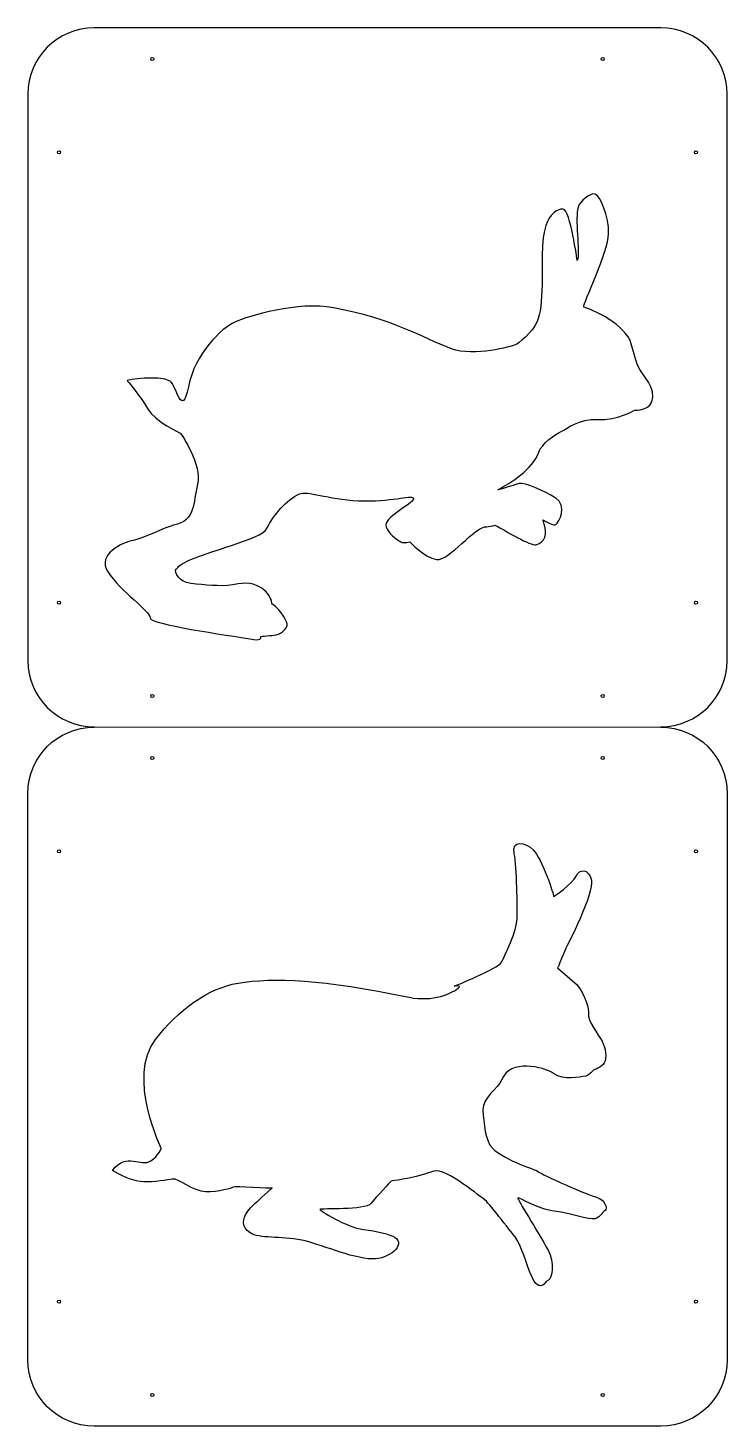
# Model space of a CAD drawing. Extents: x 0 to 127, y 0 to 254.
import ezdxf

# ---------------------------------------------------------------- set-up
doc = ezdxf.new("R2010")
doc.units = 0
doc.layers.get('0').update_dxf_attribs({"linetype": 'CONTINUOUS'})

msp = doc.modelspace()

# ---------------------------------------------------------------- linework, layer by layer
at = {"color": 7}
for points in [[(114.976281, 254.000006), (12.023712, 254.000006)], [(0, 241.98089), (0, 139.067659)], [(127, 139.067659), (127, 241.98089)], [(110.582459, 193.259845), (109.418995, 197.231885)], [(69.375573, 160.633098), (69.375573, 160.633098)], [(12.023712, 126.953922), (114.976281, 127.048545)], [(0, 12.01915), (0, 114.932325)], [(127, 114.932325), (127, 12.01915)], [(96.230292, 83.263043), (99.768755, 80.164785)], [(114.976281, 0.000006), (12.023712, 0.000006)]]:
    msp.add_lwpolyline(points, dxfattribs=at)
for points in [[(22.86, 248.355561), (22.86, 248.355561)], [(104.704444, 248.355561), (104.704444, 248.355561)], [(5.926667, 231.422228), (5.926667, 231.422228)], [(121.637778, 231.422228), (121.637778, 231.422228)], [(5.926667, 149.577781), (5.926667, 149.577781)], [(121.637778, 149.577781), (121.637778, 149.577781)], [(22.86, 132.64445), (22.86, 132.64445)], [(104.704444, 132.64445), (104.704444, 132.64445)], [(22.86, 121.355561), (22.86, 121.355561)], [(104.704444, 121.355561), (104.704444, 121.355561)], [(5.926667, 104.422228), (5.926667, 104.422228)], [(121.637778, 104.422228), (121.637778, 104.422228)], [(5.926667, 22.577782), (5.926667, 22.577782)], [(121.637778, 22.577781), (121.637778, 22.577781)], [(22.86, 5.64445), (22.86, 5.64445)], [(104.704444, 5.64445), (104.704444, 5.64445)]]:
    msp.add_lwpolyline(points, close=True, dxfattribs=at)
for points in [[(12.023712, 254.000006), (5.361991, 254.000006), (0, 248.640087), (0, 241.98089)], [(127, 241.98089), (127, 248.640087), (121.638006, 254.000006), (114.976281, 254.000006)], [(22.295556, 248.355561), (22.295556, 248.51143), (22.421912, 248.637786), (22.577778, 248.637786)], [(22.577778, 248.073333), (22.421912, 248.073333), (22.295556, 248.19969), (22.295556, 248.355561)], [(22.577778, 248.637786), (22.733643, 248.637786), (22.86, 248.51143), (22.86, 248.355561)], [(22.86, 248.355561), (22.86, 248.19969), (22.733643, 248.073333), (22.577778, 248.073333)], [(104.14, 248.355561), (104.14, 248.51143), (104.266357, 248.637786), (104.422222, 248.637786)], [(104.422222, 248.073333), (104.266357, 248.073333), (104.14, 248.19969), (104.14, 248.355561)], [(104.422222, 248.637786), (104.578088, 248.637786), (104.704444, 248.51143), (104.704444, 248.355561)], [(104.704444, 248.355561), (104.704444, 248.19969), (104.578088, 248.073333), (104.422222, 248.073333)], [(5.362222, 231.422228), (5.362222, 231.578096), (5.488577, 231.704453), (5.644444, 231.704453)], [(5.644444, 231.14), (5.488577, 231.14), (5.362222, 231.266357), (5.362222, 231.422228)], [(5.644444, 231.704453), (5.800311, 231.704453), (5.926667, 231.578096), (5.926667, 231.422228)], [(5.926667, 231.422228), (5.926667, 231.266357), (5.800311, 231.14), (5.644444, 231.14)], [(121.073333, 231.422228), (121.073333, 231.578096), (121.19969, 231.704453), (121.355556, 231.704453)], [(121.355556, 231.14), (121.19969, 231.14), (121.073333, 231.266357), (121.073333, 231.422228)], [(121.355556, 231.704453), (121.511421, 231.704453), (121.637778, 231.578096), (121.637778, 231.422228)], [(121.637778, 231.422228), (121.637778, 231.266357), (121.511421, 231.14), (121.355556, 231.14)], [(103.034196, 223.813794), (102.110872, 224.140923), (100.226146, 222.307423), (100.006938, 221.649378)], [(105.488399, 216.589503), (105.557822, 219.804729), (103.95752, 223.486665), (103.034196, 223.813794)], [(97.236966, 221.078743), (95.936339, 221.203389), (94.86302, 219.687236), (94.86302, 219.687236)], [(99.775634, 211.767244), (99.775634, 211.767244), (98.537698, 220.954098), (97.236966, 221.078743)], [(100.006938, 221.649378), (99.232768, 219.326132), (100.407277, 213.377329), (99.775634, 211.767244)], [(94.86302, 219.687236), (94.86302, 219.687236), (93.320675, 217.875089), (93.413239, 212.615781)], [(100.980541, 203.298707), (100.800673, 203.912573), (105.418871, 213.374173), (105.488399, 216.589503)], [(93.413239, 212.615781), (93.445426, 210.78186), (93.454472, 209.022727), (93.413239, 207.421794)], [(93.413239, 207.421794), (93.337189, 204.431667), (93.087583, 201.993557), (92.49265, 200.651697)], [(55.517928, 203.177111), (49.183092, 204.410945), (39.957109, 201.632979), (37.581374, 200.563867)], [(104.89862, 201.491188), (102.979078, 202.629723), (100.980541, 203.298707), (100.980541, 203.298707)], [(76.936564, 195.730668), (71.361172, 197.821453), (66.785048, 200.982613), (55.517928, 203.177111)], [(109.418995, 197.231885), (108.438134, 198.959462), (106.818057, 200.352548), (104.89862, 201.491188)], [(37.581374, 200.563867), (35.205745, 199.494755), (30.335521, 194.862146), (29.147653, 188.80416)], [(92.49265, 200.651697), (91.579213, 198.591311), (89.110284, 196.643999), (88.516297, 196.406384)], [(88.516297, 196.406384), (87.922416, 196.168874), (81.105512, 194.167181), (76.936564, 195.730668)], [(113.53514, 186.940787), (113.652843, 189.515008), (110.778526, 191.570766), (110.582459, 193.260161)], [(25.810938, 189.83814), (23.615914, 191.030109), (18.011595, 189.966256), (18.011595, 189.966256)], [(18.011595, 189.966256), (18.011595, 189.966256), (20.292452, 187.314829), (21.726349, 184.842323)], [(29.147653, 188.80416), (27.959786, 182.746173), (26.940112, 189.224904), (25.810938, 189.83814)], [(110.227982, 184.584301), (110.227982, 184.584301), (113.417437, 184.366461), (113.53514, 186.940787)], [(21.726349, 184.842323), (23.080306, 182.507822), (27.746995, 180.358868), (27.746995, 180.358868)], [(96.995038, 180.743534), (97.748591, 181.094961), (100.150728, 183.120215), (103.538143, 182.868505)], [(103.538143, 182.868505), (107.019699, 182.609852), (110.227982, 184.584301), (110.227982, 184.584301)], [(27.746995, 180.358868), (27.746995, 180.358868), (31.718088, 174.46634), (30.810647, 171.105222)], [(92.792956, 176.926013), (93.331825, 178.490236), (95.789289, 180.180999), (96.995038, 180.743534)], [(85.344724, 170.072609), (87.689113, 171.366609), (91.697863, 173.747077), (92.792956, 176.926013)], [(30.810647, 171.105222), (29.903206, 167.744103), (30.601642, 164.475233), (26.426382, 163.648049)], [(89.234403, 171.238282), (88.68165, 171.091021), (86.833529, 170.418461), (85.344724, 170.072609)], [(95.875016, 168.592114), (93.724485, 169.973313), (90.183814, 171.491255), (89.234403, 171.238282)], [(43.355884, 162.994212), (44.662506, 165.607457), (46.919275, 168.241423), (49.322779, 169.340513)], [(49.322779, 169.340513), (50.776136, 170.00508), (54.288196, 168.36407), (60.075223, 168.114884)], [(60.075223, 168.114884), (66.033388, 167.858335), (69.425326, 169.185679), (70.019312, 168.591798)], [(70.019312, 168.591798), (70.613193, 167.997917), (64.977214, 165.284746), (65.023496, 163.706112)], [(95.875016, 163.774798), (96.5075, 164.15431), (98.025547, 167.210915), (95.875016, 168.592114)], [(26.426382, 163.648049), (25.008894, 163.367202), (20.595283, 161.080139), (19.089438, 160.865034)], [(28.259462, 156.78886), (32.787831, 159.113579), (42.413942, 161.110118), (43.355884, 162.994212)], [(65.023496, 163.706112), (65.05158, 162.748918), (66.169393, 161.582088), (67.713526, 160.631836)], [(74.215188, 157.44985), (76.520658, 157.070338), (81.148007, 163.498474), (83.351552, 163.395287)], [(83.351552, 163.395287), (83.795227, 163.374565), (84.294651, 163.496897), (84.822054, 163.698223)], [(84.822054, 163.698223), (86.967747, 162.534654), (91.277013, 159.884488), (92.308784, 160.119685)], [(92.308784, 160.119685), (93.994182, 160.50393), (94.28418, 162.2334), (93.851024, 163.648365)], [(93.851024, 163.648365), (93.761405, 163.940993), (93.674101, 164.267701), (93.57228, 164.615762)], [(93.57228, 164.615762), (94.617831, 164.039131), (95.542943, 163.575576), (95.875016, 163.774798)], [(19.089438, 160.865034), (17.318418, 160.611956), (12.511411, 158.334991), (14.442103, 155.306892)], [(67.713526, 160.631836), (67.984275, 160.465221), (68.574265, 160.487415), (69.375573, 160.633098)], [(69.375573, 160.633098), (69.375573, 160.633098), (71.909507, 157.829361), (74.215188, 157.44985)], [(14.442103, 155.306892), (16.882211, 151.479799), (22.299509, 148.018123), (22.180648, 146.830255)], [(26.78391, 155.476137), (27.165105, 155.992811), (27.653589, 156.477824), (28.259462, 156.78886)], [(30.528432, 152.940204), (27.771398, 153.111552), (26.963463, 154.332027), (26.78391, 155.476137)], [(38.183881, 152.981857), (35.565376, 152.417113), (33.256014, 152.770749), (30.528432, 152.940204)], [(44.294144, 149.379232), (44.531655, 150.329483), (42.365556, 153.883829), (38.183881, 152.981857)], [(5.362222, 149.577781), (5.362222, 149.733652), (5.488576, 149.860008), (5.644444, 149.860008)], [(5.644444, 149.860008), (5.80031, 149.860008), (5.926667, 149.733652), (5.926667, 149.577781)], [(121.073333, 149.577781), (121.073333, 149.733652), (121.199687, 149.860008), (121.355556, 149.860008)], [(121.355556, 149.860008), (121.511421, 149.860008), (121.637778, 149.733652), (121.637778, 149.577781)], [(5.644444, 149.295556), (5.488576, 149.295556), (5.362222, 149.421912), (5.362222, 149.577781)], [(5.926667, 149.577781), (5.926667, 149.421912), (5.80031, 149.295556), (5.644444, 149.295556)], [(47.072321, 145.435908), (47.221265, 146.031893), (46.147209, 148.124256), (44.294144, 149.379232)], [(121.355556, 149.295556), (121.199687, 149.295556), (121.073333, 149.421912), (121.073333, 149.577781)], [(121.637778, 149.577781), (121.637778, 149.421912), (121.511421, 149.295556), (121.355556, 149.295556)], [(22.180648, 146.830255), (22.061893, 145.642388), (35.955933, 143.750194), (41.01423, 142.906917)], [(45.093559, 143.750194), (46.302989, 143.935427), (46.975129, 145.04714), (47.072321, 145.435908)], [(41.01423, 142.906917), (42.589077, 142.644267), (42.287929, 143.455358), (42.287929, 143.455358)], [(42.287929, 143.455358), (42.287929, 143.455358), (44.310553, 143.630387), (45.093559, 143.750194)], [(0, 139.067659), (0, 132.40849), (5.361991, 127.048545), (12.023712, 127.048545)], [(114.976281, 127.048545), (121.637998, 127.048545), (127, 132.40849), (127, 139.067659)], [(22.295556, 132.64445), (22.295556, 132.800319), (22.421911, 132.926675), (22.577777, 132.926675)], [(22.577777, 132.362222), (22.421911, 132.362222), (22.295556, 132.488579), (22.295556, 132.64445)], [(22.577777, 132.926675), (22.733645, 132.926675), (22.86, 132.800319), (22.86, 132.64445)], [(22.86, 132.64445), (22.86, 132.488579), (22.733645, 132.362222), (22.577777, 132.362222)], [(104.14, 132.64445), (104.14, 132.800319), (104.266357, 132.926675), (104.422222, 132.926675)], [(104.422222, 132.362222), (104.266357, 132.362222), (104.14, 132.488579), (104.14, 132.64445)], [(104.422222, 132.926675), (104.578088, 132.926675), (104.704444, 132.800319), (104.704444, 132.64445)], [(104.704444, 132.64445), (104.704444, 132.488579), (104.578088, 132.362222), (104.422222, 132.362222)], [(0, 114.932325), (0, 121.591493), (5.361991, 126.953922), (12.023712, 126.953922)], [(114.976281, 126.953922), (121.637998, 126.953922), (127, 121.591493), (127, 114.932325)], [(22.295556, 121.355561), (22.295556, 121.51143), (22.421911, 121.637786), (22.577777, 121.637786)], [(22.577777, 121.073333), (22.421911, 121.073333), (22.295556, 121.19969), (22.295556, 121.355561)], [(22.577777, 121.637786), (22.733645, 121.637786), (22.86, 121.51143), (22.86, 121.355561)], [(22.86, 121.355561), (22.86, 121.19969), (22.733645, 121.073333), (22.577777, 121.073333)], [(104.14, 121.355561), (104.14, 121.51143), (104.266357, 121.637786), (104.422222, 121.637786)], [(104.422222, 121.073333), (104.266357, 121.073333), (104.14, 121.19969), (104.14, 121.355561)], [(104.422222, 121.637786), (104.578088, 121.637786), (104.704444, 121.51143), (104.704444, 121.355561)], [(104.704444, 121.355561), (104.704444, 121.19969), (104.578088, 121.073333), (104.422222, 121.073333)], [(5.362222, 104.422228), (5.362222, 104.578096), (5.488577, 104.704453), (5.644444, 104.704453)], [(5.644444, 104.14), (5.488577, 104.14), (5.362222, 104.266357), (5.362222, 104.422228)], [(5.644444, 104.704453), (5.800311, 104.704453), (5.926667, 104.578096), (5.926667, 104.422228)], [(5.926667, 104.422228), (5.926667, 104.266357), (5.800311, 104.14), (5.644444, 104.14)], [(88.330286, 104.000494), (87.78174, 106.52412), (90.325878, 106.168801), (91.807109, 104.68757)], [(91.807109, 104.68757), (93.288341, 103.206338), (95.654188, 96.355564), (95.489677, 96.191053)], [(121.073333, 104.422228), (121.073333, 104.578096), (121.19969, 104.704453), (121.355556, 104.704453)], [(121.355556, 104.14), (121.19969, 104.14), (121.073333, 104.266357), (121.073333, 104.422228)], [(121.355556, 104.704453), (121.511421, 104.704453), (121.637778, 104.578096), (121.637778, 104.422228)], [(121.637778, 104.422228), (121.637778, 104.266357), (121.511421, 104.14), (121.355556, 104.14)], [(88.875045, 92.163685), (88.875045, 94.200405), (88.878937, 101.476867), (88.330286, 104.000494)], [(95.489677, 96.191053), (95.32506, 96.026436), (99.028139, 98.618644), (99.583627, 99.914643)], [(102.360962, 99.174027), (102.91645, 96.95218), (97.87614, 86.974326), (97.711524, 86.809815)], [(99.583627, 99.914643), (100.139115, 101.210746), (101.805474, 101.395874), (102.360962, 99.174027)], [(86.026183, 84.250531), (86.581672, 85.361507), (88.875045, 90.126966), (88.875045, 92.163685)], [(97.711524, 86.809815), (97.711524, 86.809815), (96.120583, 82.933916), (96.230292, 83.263043)], [(77.407651, 79.905291), (77.407651, 79.905291), (85.470695, 83.13966), (86.026183, 84.250531)], [(38.159225, 80.460042), (44.742511, 81.557239), (53.398385, 81.191507), (69.247098, 77.899811)], [(23.163887, 70.219329), (27.252998, 75.544588), (32.641895, 79.540505), (38.159225, 80.460042)], [(69.247098, 77.899811), (73.465799, 77.023611), (77.197068, 78.569532), (78.390615, 79.789481)], [(78.390615, 79.789481), (78.653791, 80.058547), (77.407651, 79.905291), (77.407651, 79.905291)], [(99.768755, 80.164785), (101.250091, 78.160989), (102.036673, 75.770844), (101.826091, 74.869293)], [(101.826091, 74.869293), (101.570909, 73.77683), (103.636555, 71.083959), (104.29481, 69.931855)], [(24.207859, 50.478517), (24.207859, 50.478517), (17.921619, 63.392221), (23.163887, 70.219329)], [(104.29481, 69.931855), (104.95317, 68.779751), (105.200042, 66.804776), (104.706298, 65.981904)], [(95.462223, 64.061731), (93.690783, 65.242656), (87.562217, 66.804776), (86.026183, 62.854825)], [(101.332347, 63.567987), (100.157733, 63.374024), (97.437198, 62.745116), (95.462223, 64.061731)], [(102.731323, 64.665184), (102.731323, 64.665184), (101.98387, 63.675593), (101.332347, 63.567987)], [(104.706298, 65.981904), (104.212554, 65.158928), (102.731323, 64.665184), (102.731323, 64.665184)], [(86.026183, 62.854825), (85.450815, 61.375382), (82.535581, 59.734793), (82.657492, 57.418489)], [(82.657492, 57.418489), (82.779508, 55.10208), (83.091279, 51.655971), (84.364347, 50.469366)], [(15.361493, 46.446206), (17.921619, 49.859812), (20.583144, 47.001378), (22.310511, 48.153061)], [(22.310511, 48.153061), (23.77344, 49.128347), (24.207859, 50.478517), (24.207859, 50.478517)], [(84.364347, 50.469366), (86.729668, 48.264559), (92.547935, 46.402238), (92.509648, 46.36395)], [(21.700958, 44.373723), (19.872296, 44.373723), (18.531173, 44.617544), (15.361493, 46.446206)], [(73.757901, 46.324295), (69.003277, 44.617544), (66.086465, 44.628168), (65.970655, 44.512358)], [(82.84041, 41.220768), (82.773302, 41.153659), (75.765064, 47.044925), (73.757901, 46.324295)], [(92.509648, 46.36395), (92.326729, 46.181031), (100.586367, 42.392647), (103.26083, 41.569775)], [(26.333671, 44.861366), (26.333671, 44.861366), (23.618186, 44.373723), (21.700958, 44.373723)], [(32.307404, 42.545061), (30.059575, 42.592185), (27.187047, 45.105187), (26.333671, 44.861366)], [(37.30585, 43.398437), (37.122931, 43.215518), (34.555232, 42.497833), (32.307404, 42.545061)], [(44.3691, 43.277999), (44.186286, 43.09508), (37.488768, 43.581355), (37.30585, 43.398437)], [(41.694742, 40.80928), (41.511823, 40.626361), (44.552019, 43.460917), (44.3691, 43.277999)], [(65.970655, 44.512358), (65.787736, 44.329545), (63.319017, 41.655081), (62.290402, 40.420617)], [(40.353724, 35.108295), (36.940117, 37.302794), (41.877555, 40.992198), (41.694742, 40.80928)], [(88.509313, 34.376831), (86.802562, 36.449419), (83.023224, 41.403581), (82.84041, 41.220768)], [(88.997061, 41.447865), (88.814143, 41.264946), (92.611047, 35.394612), (94.48315, 31.938615)], [(96.433722, 38.887634), (93.185995, 39.130088), (89.118551, 41.569355), (88.997061, 41.447865)], [(103.26083, 41.569775), (104.932448, 41.055415), (105.394321, 39.436285), (104.84567, 39.161959)], [(53.009722, 39.369176), (52.90969, 39.269144), (57.787277, 36.083686), (60.956957, 35.717849)], [(62.290402, 40.420617), (61.261786, 39.186257), (53.192641, 39.552095), (53.009722, 39.369176)], [(103.017008, 37.668526), (102.051084, 37.323516), (98.072628, 38.765302), (96.433722, 38.887634)], [(104.84567, 39.161959), (104.297124, 38.887634), (104.097165, 38.054244), (103.017008, 37.668526)], [(60.956957, 35.717849), (63.312706, 35.446048), (65.803198, 34.862475), (66.686867, 34.25492)], [(49.740957, 33.767277), (45.82151, 34.511258), (42.057634, 34.012886), (40.353724, 35.108295)], [(62.541796, 30.353671), (58.720278, 30.448548), (52.830905, 33.180759), (49.740957, 33.767277)], [(66.686867, 34.25492), (68.637545, 32.913902), (65.627538, 30.2772), (62.541796, 30.353671)], [(91.313366, 27.671634), (90.748621, 28.922613), (89.488912, 33.187386), (88.509313, 34.376831)], [(94.48315, 31.938615), (95.688794, 29.712666), (95.245014, 26.818259), (94.56467, 26.486396)], [(93.507759, 25.599046), (92.458843, 25.074588), (91.878215, 26.420655), (91.313366, 27.671634)], [(94.56467, 26.486396), (93.88422, 26.154534), (93.916197, 25.803317), (93.507759, 25.599046)], [(5.362222, 22.577782), (5.362222, 22.733651), (5.488577, 22.860008), (5.644444, 22.860008)], [(5.644444, 22.860008), (5.800311, 22.860008), (5.926667, 22.733651), (5.926667, 22.577782)], [(121.073333, 22.577781), (121.073333, 22.733652), (121.199687, 22.860008), (121.355556, 22.860008)], [(121.355556, 22.860008), (121.511421, 22.860008), (121.637778, 22.733652), (121.637778, 22.577781)], [(5.644444, 22.295555), (5.488577, 22.295555), (5.362222, 22.421912), (5.362222, 22.577782)], [(5.926667, 22.577782), (5.926667, 22.421912), (5.800311, 22.295555), (5.644444, 22.295555)], [(121.355556, 22.295556), (121.199687, 22.295556), (121.073333, 22.421912), (121.073333, 22.577781)], [(121.637778, 22.577781), (121.637778, 22.421912), (121.511421, 22.295556), (121.355556, 22.295556)], [(12.023712, 0.000006), (5.361991, 0.000006), (0, 5.359953), (0, 12.01915)], [(127, 12.01915), (127, 5.359953), (121.637998, 0.000006), (114.976281, 0.000006)], [(22.295556, 5.64445), (22.295556, 5.800319), (22.421911, 5.926675), (22.577777, 5.926675)], [(22.577777, 5.362222), (22.421911, 5.362222), (22.295556, 5.488579), (22.295556, 5.64445)], [(22.577777, 5.926675), (22.733645, 5.926675), (22.86, 5.800319), (22.86, 5.64445)], [(22.86, 5.64445), (22.86, 5.488579), (22.733645, 5.362222), (22.577777, 5.362222)], [(104.14, 5.64445), (104.14, 5.800319), (104.266357, 5.926675), (104.422222, 5.926675)], [(104.422222, 5.362222), (104.266357, 5.362222), (104.14, 5.488579), (104.14, 5.64445)], [(104.422222, 5.926675), (104.578088, 5.926675), (104.704444, 5.800319), (104.704444, 5.64445)], [(104.704444, 5.64445), (104.704444, 5.488579), (104.578088, 5.362222), (104.422222, 5.362222)]]:
    msp.add_open_spline(points, degree=3, dxfattribs=at)

doc.saveas('drawing.dxf')
